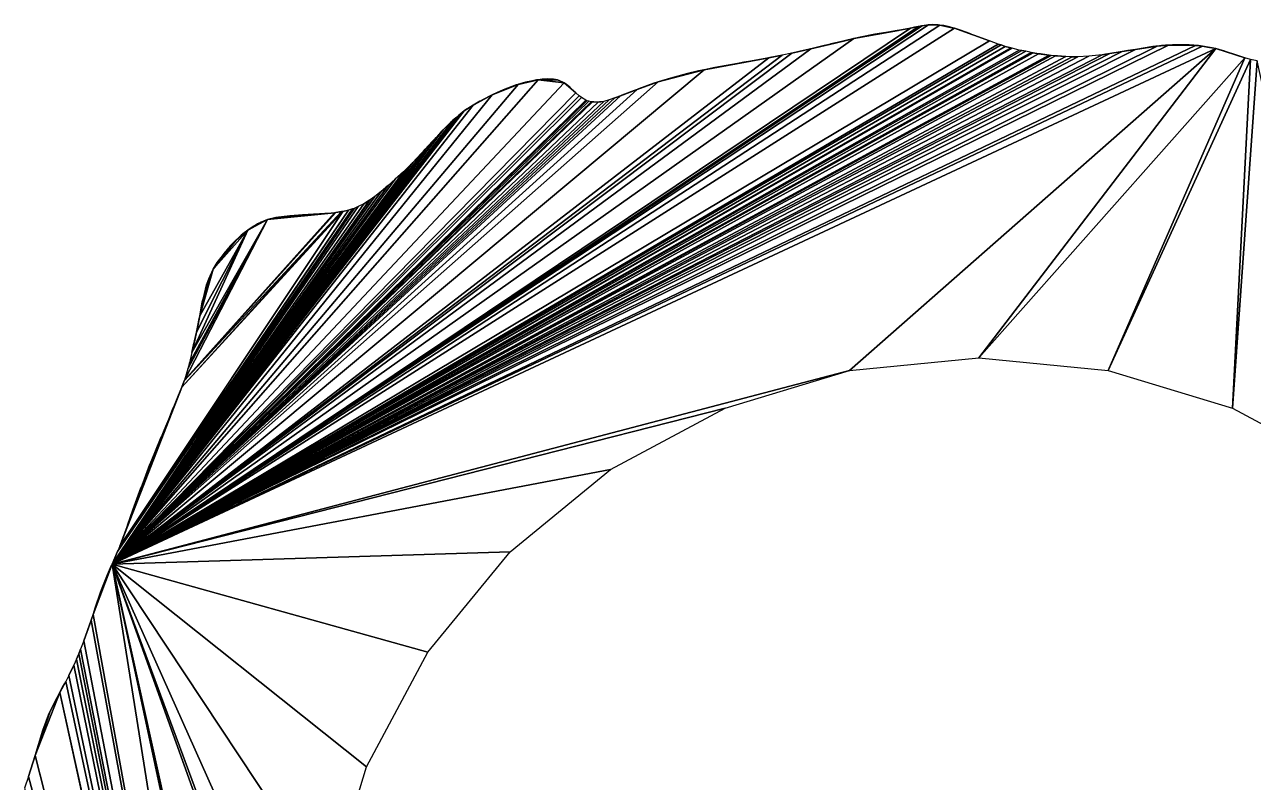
# Model space of a CAD drawing. Extents: x -96 to 96, y -96 to 93.
# Drawn here: x -89.3 to 25.7, y 22.3 to 93.2 of the extents above; entities that cross this region are included whole.
import ezdxf

# ---------------------------------------------------------------- set-up
doc = ezdxf.new("R2010")
doc.units = 0

msp = doc.modelspace()

# ---------------------------------------------------------------- linework, layer by layer
for points in [[(-4.7, 93.14, 94), (-5.29, 93.06, 94), (-81.09, 42.69, 94)], [(-3.66, 93.12, 94), (-4.7, 93.14, 94), (-81.09, 42.69, 94)], [(-4.7, 93.14, 94), (-4.83, 93.13, 94), (-5.29, 93.06, 94)], [(-3.79, 93.14, 94), (-4.31, 93.17, 94), (-4.7, 93.14, 94)], [(-3.66, 93.12, 94), (-3.79, 93.14, 94), (-4.7, 93.14, 94)], [(-2.27, 92.82, 94), (-3.66, 93.12, 94), (-81.09, 42.69, 94)], [(-5.29, 93.06, 94), (-5.63, 92.99, 94), (-81.09, 42.69, 94)], [(-5.63, 92.99, 94), (-6.4, 92.83, 94), (-81.09, 42.69, 94)], [(-6.4, 92.83, 94), (-11.68, 91.86, 94), (-81.09, 42.69, 94)], [(1, 91.64, 94), (-2.27, 92.82, 94), (-81.09, 42.69, 94)], [(-6.4, 92.83, 94), (-7.51, 92.63, 94), (-11.68, 91.86, 94)], [(-7.51, 92.63, 94), (-8.51, 92.45, 94), (-11.68, 91.86, 94)], [(-8.51, 92.45, 94), (-9.09, 92.36, 94), (-11.68, 91.86, 94)], [(-9.09, 92.36, 94), (-9.72, 92.26, 94), (-11.68, 91.86, 94)], [(-9.72, 92.26, 94), (-10.05, 92.2, 94), (-11.68, 91.86, 94)], [(-9.09, 92.36, 94), (-9.37, 92.32, 94), (-9.72, 92.26, 94)], [(-7.51, 92.63, 94), (-7.63, 92.62, 94), (-8.51, 92.45, 94)], [(-7.63, 92.62, 94), (-8.42, 92.47, 94), (-8.51, 92.45, 94)], [(-5.63, 92.99, 94), (-6.01, 92.92, 94), (-6.4, 92.83, 94)], [(-5.29, 93.06, 94), (-5.36, 93.05, 94), (-5.63, 92.99, 94)], [(-2.75, 92.95, 94), (-3.27, 93.07, 94), (-3.66, 93.12, 94)], [(-2.36, 92.85, 94), (-2.75, 92.95, 94), (-3.66, 93.12, 94)], [(-2.27, 92.82, 94), (-2.36, 92.85, 94), (-3.66, 93.12, 94)], [(-0.85, 92.34, 94), (-1.7, 92.64, 94), (-2.27, 92.82, 94)], [(-0.64, 92.25, 94), (-0.85, 92.34, 94), (-2.27, 92.82, 94)], [(1, 91.64, 94), (-0.64, 92.25, 94), (-2.27, 92.82, 94)], [(-11.68, 91.86, 94), (-15.71, 90.9, 94), (-81.09, 42.69, 94)], [(1.82, 91.35, 94), (1, 91.64, 94), (-81.09, 42.69, 94)], [(2.08, 91.26, 94), (1.82, 91.35, 94), (-81.09, 42.69, 94)], [(2.47, 91.13, 94), (2.08, 91.26, 94), (-81.09, 42.69, 94)], [(17.75, 91.25, 94), (16.7, 91.16, 94), (-81.09, 42.69, 94)], [(20.29, 91.21, 94), (17.75, 91.25, 94), (-81.09, 42.69, 94)], [(20.92, 91.14, 94), (20.29, 91.21, 94), (-81.09, 42.69, 94)], [(16.7, 91.16, 94), (14.67, 90.84, 94), (-81.09, 42.69, 94)], [(22.17, 90.94, 94), (20.92, 91.14, 94), (-81.09, 42.69, 94)], [(2.99, 90.98, 94), (2.47, 91.13, 94), (-81.09, 42.69, 94)], [(3.12, 90.95, 94), (2.99, 90.98, 94), (-81.09, 42.69, 94)], [(3.78, 90.79, 94), (3.12, 90.95, 94), (-81.09, 42.69, 94)], [(22.17, 90.94, 94), (-81.09, 42.69, 94), (-12.1, 60.81, 94)], [(-15.71, 90.9, 94), (-17.49, 90.5, 94), (-81.09, 42.69, 94)], [(14.67, 90.84, 94), (13.43, 90.64, 94), (-81.09, 42.69, 94)], [(-15.71, 90.9, 94), (-16.73, 90.68, 94), (-17.49, 90.5, 94)], [(-11.68, 91.86, 94), (-13.97, 91.32, 94), (-15.71, 90.9, 94)], [(-13.97, 91.32, 94), (-14.47, 91.21, 94), (-15.71, 90.9, 94)], [(-11.68, 91.86, 94), (-12.55, 91.66, 94), (-13.97, 91.32, 94)], [(-12.55, 91.66, 94), (-13.84, 91.36, 94), (-13.97, 91.32, 94)], [(-11.68, 91.86, 94), (-12.48, 91.68, 94), (-12.55, 91.66, 94)], [(22.17, 90.94, 94), (-12.1, 60.81, 94), (0, 62, 94)], [(24.88, 90.06, 94), (22.17, 90.94, 94), (0, 62, 94)], [(2.08, 91.26, 94), (2.03, 91.28, 94), (1.82, 91.35, 94)], [(2.47, 91.13, 94), (2.31, 91.19, 94), (2.08, 91.26, 94)], [(2.99, 90.98, 94), (2.87, 91.02, 94), (2.47, 91.13, 94)], [(14.67, 90.84, 94), (13.95, 90.74, 94), (13.43, 90.64, 94)], [(16.7, 91.16, 94), (16.56, 91.15, 94), (14.67, 90.84, 94)], [(16.56, 91.15, 94), (16.29, 91.11, 94), (14.67, 90.84, 94)], [(17.75, 91.25, 94), (17.46, 91.24, 94), (16.7, 91.16, 94)], [(17.46, 91.24, 94), (17.08, 91.2, 94), (16.7, 91.16, 94)], [(17.75, 91.25, 94), (17.61, 91.25, 94), (17.46, 91.24, 94)], [(18.26, 91.27, 94), (18.13, 91.28, 94), (17.75, 91.25, 94)], [(18.78, 91.28, 94), (18.26, 91.27, 94), (17.75, 91.25, 94)], [(19.69, 91.26, 94), (18.78, 91.28, 94), (17.75, 91.25, 94)], [(20.29, 91.21, 94), (19.69, 91.26, 94), (17.75, 91.25, 94)], [(18.78, 91.28, 94), (18.65, 91.29, 94), (18.26, 91.27, 94)], [(19.56, 91.27, 94), (19.17, 91.29, 94), (18.78, 91.28, 94)], [(19.69, 91.26, 94), (19.56, 91.27, 94), (18.78, 91.28, 94)], [(20.29, 91.21, 94), (20.13, 91.23, 94), (19.69, 91.26, 94)], [(20.74, 91.17, 94), (20.56, 91.2, 94), (20.29, 91.21, 94)], [(20.92, 91.14, 94), (20.74, 91.17, 94), (20.29, 91.21, 94)], [(21.39, 91.07, 94), (21.26, 91.1, 94), (20.92, 91.14, 94)], [(22.17, 90.94, 94), (21.39, 91.07, 94), (20.92, 91.14, 94)], [(22.17, 90.94, 94), (21.78, 91.01, 94), (21.39, 91.07, 94)], [(23.18, 90.63, 94), (23.02, 90.69, 94), (22.17, 90.94, 94)], [(23.35, 90.57, 94), (23.18, 90.63, 94), (22.17, 90.94, 94)], [(23.87, 90.39, 94), (23.35, 90.57, 94), (22.17, 90.94, 94)], [(24.88, 90.06, 94), (23.87, 90.39, 94), (22.17, 90.94, 94)], [(4.04, 90.73, 94), (3.78, 90.79, 94), (-81.09, 42.69, 94)], [(4.39, 90.67, 94), (4.04, 90.73, 94), (-81.09, 42.69, 94)], [(4.89, 90.55, 94), (4.39, 90.67, 94), (-81.09, 42.69, 94)], [(13.43, 90.64, 94), (12.25, 90.45, 94), (-81.09, 42.69, 94)], [(5.08, 90.52, 94), (4.89, 90.55, 94), (-81.09, 42.69, 94)], [(5.6, 90.44, 94), (5.08, 90.52, 94), (-81.09, 42.69, 94)], [(-17.49, 90.5, 94), (-18.4, 90.3, 94), (-81.09, 42.69, 94)], [(12.25, 90.45, 94), (11.54, 90.34, 94), (-81.09, 42.69, 94)], [(6.58, 90.3, 94), (5.6, 90.44, 94), (-81.09, 42.69, 94)], [(11.54, 90.34, 94), (10.3, 90.2, 94), (-81.09, 42.69, 94)], [(-18.4, 90.3, 94), (-19.64, 90.06, 94), (-81.09, 42.69, 94)], [(6.78, 90.28, 94), (6.58, 90.3, 94), (-81.09, 42.69, 94)], [(7.17, 90.25, 94), (6.78, 90.28, 94), (-81.09, 42.69, 94)], [(8.15, 90.18, 94), (7.17, 90.25, 94), (-81.09, 42.69, 94)], [(10.3, 90.2, 94), (9.26, 90.16, 94), (-81.09, 42.69, 94)], [(8.73, 90.16, 94), (8.15, 90.18, 94), (-81.09, 42.69, 94)], [(9.26, 90.16, 94), (8.73, 90.16, 94), (-81.09, 42.69, 94)], [(-19.64, 90.06, 94), (-25.71, 88.94, 94), (-81.09, 42.69, 94)], [(-19.64, 90.06, 94), (-20.52, 89.89, 94), (-25.71, 88.94, 94)], [(-20.52, 89.89, 94), (-21.54, 89.72, 94), (-25.71, 88.94, 94)], [(-21.54, 89.72, 94), (-22.58, 89.54, 94), (-25.71, 88.94, 94)], [(-21.54, 89.72, 94), (-21.99, 89.65, 94), (-22.58, 89.54, 94)], [(-18.4, 90.3, 94), (-19.54, 90.08, 94), (-19.64, 90.06, 94)], [(24.88, 90.06, 94), (0, 62, 94), (12.1, 60.81, 94)], [(4.39, 90.67, 94), (4.21, 90.71, 94), (4.04, 90.73, 94)], [(5.6, 90.44, 94), (5.24, 90.5, 94), (5.08, 90.52, 94)], [(6.58, 90.3, 94), (5.76, 90.42, 94), (5.6, 90.44, 94)], [(6.78, 90.28, 94), (6.65, 90.29, 94), (6.58, 90.3, 94)], [(6.78, 90.28, 94), (6.69, 90.29, 94), (6.65, 90.29, 94)], [(8.15, 90.18, 94), (7.35, 90.24, 94), (7.17, 90.25, 94)], [(9.26, 90.16, 94), (9.12, 90.16, 94), (8.73, 90.16, 94)], [(12.25, 90.45, 94), (11.87, 90.4, 94), (11.54, 90.34, 94)], [(25.43, 89.91, 94), (24.88, 90.06, 94), (12.1, 60.81, 94)], [(25.43, 89.91, 94), (12.1, 60.81, 94), (23.73, 57.28, 94)], [(13.43, 90.64, 94), (13.04, 90.58, 94), (12.25, 90.45, 94)], [(13.95, 90.74, 94), (13.83, 90.72, 94), (13.43, 90.64, 94)], [(23.87, 90.39, 94), (23.73, 90.44, 94), (23.35, 90.57, 94)], [(26.04, 89.79, 94), (25.43, 89.91, 94), (23.73, 57.28, 94)], [(26.04, 89.79, 94), (23.73, 57.28, 94), (34.45, 51.55, 94)], [(24.88, 90.06, 94), (24.58, 90.16, 94), (23.87, 90.39, 94)], [(-25.71, 88.94, 94), (-30, 87.82, 94), (-81.09, 42.69, 94)], [(-25.71, 88.94, 94), (-27.27, 88.6, 94), (-30, 87.82, 94)], [(-27.27, 88.6, 94), (-28.84, 88.17, 94), (-30, 87.82, 94)], [(-25.71, 88.94, 94), (-26.23, 88.84, 94), (-27.27, 88.6, 94)], [(-22.58, 89.54, 94), (-24.71, 89.16, 94), (-25.71, 88.94, 94)], [(-41.23, 88.01, 94), (-43.11, 87.58, 94), (-81.09, 42.69, 94)], [(-38.81, 87.72, 94), (-41.23, 88.01, 94), (-81.09, 42.69, 94)], [(-30, 87.82, 94), (-31.97, 87.11, 94), (-81.09, 42.69, 94)], [(-37.72, 86.77, 94), (-38.81, 87.72, 94), (-81.09, 42.69, 94)], [(-43.11, 87.58, 94), (-45.54, 86.61, 94), (-81.09, 42.69, 94)], [(-43.11, 87.58, 94), (-43.28, 87.53, 94), (-45.54, 86.61, 94)], [(-43.28, 87.53, 94), (-44.5, 87.08, 94), (-45.54, 86.61, 94)], [(-43.28, 87.53, 94), (-43.59, 87.42, 94), (-44.5, 87.08, 94)], [(-43.13, 87.58, 94), (-43.14, 87.57, 94), (-43.28, 87.53, 94)], [(-43.11, 87.58, 94), (-43.13, 87.58, 94), (-43.28, 87.53, 94)], [(-41.23, 88.01, 94), (-41.75, 87.9, 94), (-43.11, 87.58, 94)], [(-41.75, 87.9, 94), (-42.41, 87.77, 94), (-43.11, 87.58, 94)], [(-42.41, 87.77, 94), (-43.07, 87.59, 94), (-43.11, 87.58, 94)], [(-41.23, 88.01, 94), (-41.37, 87.99, 94), (-41.75, 87.9, 94)], [(-40.32, 88.08, 94), (-40.85, 88.06, 94), (-41.23, 88.01, 94)], [(-40.23, 88.07, 94), (-40.32, 88.08, 94), (-41.23, 88.01, 94)], [(-39.41, 87.99, 94), (-40.23, 88.07, 94), (-41.23, 88.01, 94)], [(-38.81, 87.72, 94), (-39.41, 87.99, 94), (-41.23, 88.01, 94)], [(-39.41, 87.99, 94), (-39.8, 88.07, 94), (-40.23, 88.07, 94)], [(-38.81, 87.72, 94), (-39.28, 87.94, 94), (-39.41, 87.99, 94)], [(-38.58, 87.57, 94), (-38.76, 87.69, 94), (-38.81, 87.72, 94)], [(-38.45, 87.46, 94), (-38.58, 87.57, 94), (-38.81, 87.72, 94)], [(-38.25, 87.28, 94), (-38.45, 87.46, 94), (-38.81, 87.72, 94)], [(-37.72, 86.77, 94), (-38.25, 87.28, 94), (-38.81, 87.72, 94)], [(-38.25, 87.28, 94), (-38.37, 87.4, 94), (-38.45, 87.46, 94)], [(-30, 87.82, 94), (-30.41, 87.69, 94), (-31.97, 87.11, 94)], [(-30.41, 87.69, 94), (-31.84, 87.17, 94), (-31.97, 87.11, 94)], [(-31.97, 87.11, 94), (-33.53, 86.5, 94), (-81.09, 42.69, 94)], [(-37.38, 86.49, 94), (-37.72, 86.77, 94), (-81.09, 42.69, 94)], [(-45.54, 86.61, 94), (-47.3, 85.62, 94), (-81.09, 42.69, 94)], [(-33.53, 86.5, 94), (-34.06, 86.31, 94), (-81.09, 42.69, 94)], [(-37.19, 86.36, 94), (-37.38, 86.49, 94), (-81.09, 42.69, 94)], [(-36.76, 86.1, 94), (-37.19, 86.36, 94), (-81.09, 42.69, 94)], [(-34.06, 86.31, 94), (-34.58, 86.13, 94), (-81.09, 42.69, 94)], [(-45.54, 86.61, 94), (-46.67, 86.01, 94), (-47.3, 85.62, 94)], [(-45.54, 86.61, 94), (-46.45, 86.14, 94), (-46.67, 86.01, 94)], [(-44.5, 87.08, 94), (-45.07, 86.83, 94), (-45.54, 86.61, 94)], [(-33.53, 86.5, 94), (-33.93, 86.36, 94), (-34.06, 86.31, 94)], [(-31.97, 87.11, 94), (-32.24, 87.01, 94), (-33.53, 86.5, 94)], [(-32.24, 87.01, 94), (-33.39, 86.56, 94), (-33.53, 86.5, 94)], [(-34.58, 86.13, 94), (-35.1, 85.97, 94), (-81.09, 42.69, 94)], [(-36.67, 86.05, 94), (-36.76, 86.1, 94), (-81.09, 42.69, 94)], [(-36.49, 86, 94), (-36.67, 86.05, 94), (-81.09, 42.69, 94)], [(-36.28, 85.95, 94), (-36.49, 86, 94), (-81.09, 42.69, 94)], [(-35.1, 85.97, 94), (-35.63, 85.91, 94), (-81.09, 42.69, 94)], [(-36.15, 85.93, 94), (-36.28, 85.95, 94), (-81.09, 42.69, 94)], [(-35.63, 85.91, 94), (-36.15, 85.93, 94), (-81.09, 42.69, 94)], [(-47.3, 85.62, 94), (-48.15, 85.09, 94), (-81.09, 42.69, 94)], [(-48.15, 85.09, 94), (-48.52, 84.79, 94), (-81.09, 42.69, 94)], [(-48.15, 85.09, 94), (-48.33, 84.96, 94), (-48.52, 84.79, 94)], [(-47.3, 85.62, 94), (-47.49, 85.51, 94), (-48.15, 85.09, 94)], [(-47.49, 85.51, 94), (-48.02, 85.18, 94), (-48.15, 85.09, 94)], [(-46.68, 86.01, 94), (-46.69, 86, 94), (-47.3, 85.62, 94)], [(-46.67, 86.01, 94), (-46.68, 86.01, 94), (-47.3, 85.62, 94)], [(-35.63, 85.91, 94), (-36.01, 85.93, 94), (-36.15, 85.93, 94)], [(-35.1, 85.97, 94), (-35.49, 85.94, 94), (-35.63, 85.91, 94)], [(-48.52, 84.79, 94), (-48.83, 84.52, 94), (-81.09, 42.69, 94)], [(-48.83, 84.52, 94), (-49.26, 84.16, 94), (-81.09, 42.69, 94)], [(-49.26, 84.16, 94), (-50.11, 83.33, 94), (-81.09, 42.69, 94)], [(-49.26, 84.16, 94), (-49.4, 84.03, 94), (-50.11, 83.33, 94)], [(-49.4, 84.03, 94), (-49.73, 83.71, 94), (-50.11, 83.33, 94)], [(-48.83, 84.52, 94), (-49.2, 84.22, 94), (-49.26, 84.16, 94)], [(-48.52, 84.79, 94), (-48.68, 84.66, 94), (-48.83, 84.52, 94)], [(-50.11, 83.33, 94), (-50.36, 83.03, 94), (-81.09, 42.69, 94)], [(-50.36, 83.03, 94), (-50.77, 82.62, 94), (-81.09, 42.69, 94)], [(-50.36, 83.03, 94), (-50.46, 82.93, 94), (-50.77, 82.62, 94)], [(-50.46, 82.93, 94), (-50.55, 82.86, 94), (-50.77, 82.62, 94)], [(-50.11, 83.33, 94), (-50.23, 83.2, 94), (-50.36, 83.03, 94)], [(-50.23, 83.2, 94), (-50.25, 83.17, 94), (-50.36, 83.03, 94)], [(-50.77, 82.62, 94), (-51.8, 81.5, 94), (-81.09, 42.69, 94)], [(-50.77, 82.62, 94), (-51.46, 81.89, 94), (-51.8, 81.5, 94)], [(-51.46, 81.89, 94), (-51.52, 81.83, 94), (-51.8, 81.5, 94)], [(-50.77, 82.62, 94), (-51.14, 82.24, 94), (-51.46, 81.89, 94)], [(-51.8, 81.5, 94), (-52.97, 80.26, 94), (-81.09, 42.69, 94)], [(-51.8, 81.5, 94), (-52, 81.31, 94), (-52.97, 80.26, 94)], [(-52.97, 80.26, 94), (-53.11, 80.12, 94), (-81.09, 42.69, 94)], [(-53.11, 80.12, 94), (-53.84, 79.4, 94), (-81.09, 42.69, 94)], [(-53.84, 79.4, 94), (-54.6, 78.7, 94), (-81.09, 42.69, 94)], [(-54.6, 78.7, 94), (-55.27, 78.11, 94), (-81.09, 42.69, 94)], [(-54.6, 78.7, 94), (-55.18, 78.19, 94), (-55.27, 78.11, 94)], [(-55.27, 78.11, 94), (-55.93, 77.54, 94), (-81.09, 42.69, 94)], [(-55.93, 77.54, 94), (-56.51, 77.1, 94), (-81.09, 42.69, 94)], [(-56.51, 77.1, 94), (-56.96, 76.77, 94), (-81.09, 42.69, 94)], [(-55.27, 78.11, 94), (-55.44, 77.98, 94), (-55.93, 77.54, 94)], [(-56.96, 76.77, 94), (-57.02, 76.73, 94), (-81.09, 42.69, 94)], [(-57.02, 76.73, 94), (-57.55, 76.41, 94), (-81.09, 42.69, 94)], [(-57.55, 76.41, 94), (-58.07, 76.15, 94), (-81.09, 42.69, 94)], [(-58.07, 76.15, 94), (-58.46, 75.98, 94), (-81.09, 42.69, 94)], [(-58.46, 75.98, 94), (-58.59, 75.94, 94), (-81.09, 42.69, 94)], [(-58.59, 75.94, 94), (-80.59, 43.87, 94), (-81.09, 42.69, 94)], [(-58.59, 75.94, 94), (-58.98, 75.82, 94), (-80.59, 43.87, 94)], [(-57.02, 76.73, 94), (-57.16, 76.65, 94), (-57.55, 76.41, 94)], [(-58.98, 75.82, 94), (-80.38, 44.38, 94), (-80.59, 43.87, 94)], [(-58.98, 75.82, 94), (-59.5, 75.69, 94), (-80.38, 44.38, 94)], [(-59.5, 75.69, 94), (-74.57, 59.26, 94), (-80.38, 44.38, 94)], [(-59.5, 75.69, 94), (-59.63, 75.67, 94), (-74.57, 59.26, 94)], [(-59.63, 75.67, 94), (-74.36, 59.83, 94), (-74.57, 59.26, 94)], [(-59.63, 75.67, 94), (-60.16, 75.59, 94), (-74.36, 59.83, 94)], [(-60.16, 75.59, 94), (-74.33, 59.91, 94), (-74.36, 59.83, 94)], [(-60.16, 75.59, 94), (-60.29, 75.57, 94), (-74.33, 59.91, 94)], [(-60.29, 75.57, 94), (-66.55, 74.93, 94), (-74.33, 59.91, 94)], [(-66.55, 74.93, 94), (-74.01, 60.96, 94), (-74.33, 59.91, 94)], [(-66.55, 74.93, 94), (-73.86, 61.54, 94), (-74.01, 60.96, 94)], [(-66.55, 74.93, 94), (-73.62, 62.51, 94), (-73.86, 61.54, 94)], [(-66.55, 74.93, 94), (-68.4, 73.93, 94), (-73.62, 62.51, 94)], [(-66.55, 74.93, 94), (-67.15, 74.68, 94), (-68.4, 73.93, 94)], [(-66.55, 74.93, 94), (-66.94, 74.79, 94), (-67.15, 74.68, 94)], [(-60.29, 75.57, 94), (-60.95, 75.51, 94), (-66.55, 74.93, 94)], [(-60.95, 75.51, 94), (-63.67, 75.33, 94), (-66.55, 74.93, 94)], [(-63.67, 75.33, 94), (-65.76, 75.12, 94), (-66.55, 74.93, 94)], [(-65.76, 75.12, 94), (-66.28, 75, 94), (-66.55, 74.93, 94)], [(-66.28, 75, 94), (-66.42, 74.97, 94), (-66.55, 74.93, 94)], [(-65.76, 75.12, 94), (-65.9, 75.1, 94), (-66.28, 75, 94)], [(-63.67, 75.33, 94), (-64.47, 75.28, 94), (-65.76, 75.12, 94)], [(-64.47, 75.28, 94), (-65.37, 75.17, 94), (-65.76, 75.12, 94)], [(-63.67, 75.33, 94), (-64.06, 75.31, 94), (-64.47, 75.28, 94)], [(-60.95, 75.51, 94), (-62.18, 75.43, 94), (-63.67, 75.33, 94)], [(-62.24, 75.43, 94), (-63.29, 75.37, 94), (-63.67, 75.33, 94)], [(-62.18, 75.43, 94), (-62.24, 75.43, 94), (-63.67, 75.33, 94)], [(-60.95, 75.51, 94), (-61.2, 75.5, 94), (-62.18, 75.43, 94)], [(-59.63, 75.67, 94), (-59.77, 75.65, 94), (-60.16, 75.59, 94)], [(-58.98, 75.82, 94), (-59.11, 75.79, 94), (-59.5, 75.69, 94)], [(-68.4, 73.93, 94), (-73.19, 64.41, 94), (-73.62, 62.51, 94)], [(-68.4, 73.93, 94), (-72.9, 65.91, 94), (-73.19, 64.41, 94)], [(-68.4, 73.93, 94), (-71.63, 70.29, 94), (-72.9, 65.91, 94)], [(-68.4, 73.93, 94), (-69.5, 73, 94), (-71.63, 70.29, 94)], [(-68.4, 73.93, 94), (-68.85, 73.59, 94), (-69.5, 73, 94)], [(-67.15, 74.68, 94), (-67.34, 74.6, 94), (-68.4, 73.93, 94)], [(-67.34, 74.6, 94), (-67.61, 74.45, 94), (-68.4, 73.93, 94)], [(-67.61, 74.45, 94), (-67.98, 74.22, 94), (-68.4, 73.93, 94)], [(-67.98, 74.22, 94), (-68.3, 74, 94), (-68.4, 73.93, 94)], [(-67.34, 74.6, 94), (-67.48, 74.54, 94), (-67.61, 74.45, 94)], [(-69.5, 73, 94), (-70.18, 72.29, 94), (-71.63, 70.29, 94)], [(-69.5, 73, 94), (-69.55, 72.96, 94), (-70.18, 72.29, 94)], [(-69.55, 72.96, 94), (-70.07, 72.44, 94), (-70.18, 72.29, 94)], [(-68.85, 73.59, 94), (-69.02, 73.46, 94), (-69.5, 73, 94)], [(-70.18, 72.29, 94), (-71.27, 70.92, 94), (-71.63, 70.29, 94)], [(-70.18, 72.29, 94), (-70.56, 71.88, 94), (-71.27, 70.92, 94)], [(-71.63, 70.29, 94), (-72.55, 67.61, 94), (-72.9, 65.91, 94)], [(-71.63, 70.29, 94), (-72.26, 68.81, 94), (-72.55, 67.61, 94)], [(-71.63, 70.29, 94), (-72.04, 69.38, 94), (-72.26, 68.81, 94)], [(-71.63, 70.29, 94), (-71.76, 70.02, 94), (-72.04, 69.38, 94)], [(-71.27, 70.92, 94), (-71.3, 70.87, 94), (-71.63, 70.29, 94)], [(-72.04, 69.38, 94), (-72.09, 69.25, 94), (-72.26, 68.81, 94)], [(-72.26, 68.81, 94), (-72.3, 68.65, 94), (-72.55, 67.61, 94)], [(-72.55, 67.61, 94), (-72.67, 67.22, 94), (-72.9, 65.91, 94)], [(-72.67, 67.22, 94), (-72.69, 67.09, 94), (-72.9, 65.91, 94)], [(-72.55, 67.61, 94), (-72.65, 67.27, 94), (-72.67, 67.22, 94)], [(-72.9, 65.91, 94), (-73.12, 64.8, 94), (-73.19, 64.41, 94)], [(-72.9, 65.91, 94), (-72.99, 65.52, 94), (-73.12, 64.8, 94)], [(-72.9, 65.91, 94), (-72.96, 65.65, 94), (-72.99, 65.52, 94)], [(-73.19, 64.41, 94), (-73.37, 63.65, 94), (-73.62, 62.51, 94)], [(-73.12, 64.8, 94), (-73.12, 64.79, 94), (-73.19, 64.41, 94)], [(-72.99, 65.52, 94), (-73.02, 65.39, 94), (-73.12, 64.8, 94)], [(-73.37, 63.65, 94), (-73.44, 63.36, 94), (-73.62, 62.51, 94)], [(-73.44, 63.36, 94), (-73.56, 62.83, 94), (-73.62, 62.51, 94)], [(-81.09, 42.69, 94), (-23.73, 57.28, 94), (-12.1, 60.81, 94)], [(-74.36, 59.83, 94), (-74.51, 59.44, 94), (-74.57, 59.26, 94)], [(-74.57, 59.26, 94), (-74.93, 58.34, 94), (-80.38, 44.38, 94)], [(-74.57, 59.26, 94), (-74.77, 58.76, 94), (-74.93, 58.34, 94)], [(-74.93, 58.34, 94), (-75.79, 56.26, 94), (-80.38, 44.38, 94)], [(-74.93, 58.34, 94), (-75.22, 57.63, 94), (-75.79, 56.26, 94)], [(-75.22, 57.63, 94), (-75.39, 57.3, 94), (-75.79, 56.26, 94)], [(-75.22, 57.63, 94), (-75.36, 57.36, 94), (-75.39, 57.3, 94)], [(-74.93, 58.34, 94), (-75.16, 57.79, 94), (-75.22, 57.63, 94)], [(-74.93, 58.34, 94), (-75.1, 57.96, 94), (-75.16, 57.79, 94)], [(-81.09, 42.69, 94), (-34.45, 51.55, 94), (-23.73, 57.28, 94)], [(-75.39, 57.3, 94), (-75.4, 57.26, 94), (-75.79, 56.26, 94)], [(-75.4, 57.26, 94), (-75.67, 56.57, 94), (-75.79, 56.26, 94)], [(-75.79, 56.26, 94), (-76.29, 55.06, 94), (-80.38, 44.38, 94)], [(-75.79, 56.26, 94), (-75.81, 56.21, 94), (-76.29, 55.06, 94)], [(-75.81, 56.21, 94), (-76.02, 55.76, 94), (-76.29, 55.06, 94)], [(-76.02, 55.76, 94), (-76.28, 55.11, 94), (-76.29, 55.06, 94)], [(-76.29, 55.06, 94), (-79.9, 45.64, 94), (-80.38, 44.38, 94)], [(-76.29, 55.06, 94), (-76.33, 54.98, 94), (-79.9, 45.64, 94)], [(-76.33, 54.98, 94), (-77.09, 53.13, 94), (-79.9, 45.64, 94)], [(-76.33, 54.98, 94), (-76.49, 54.61, 94), (-77.09, 53.13, 94)], [(-76.49, 54.61, 94), (-76.51, 54.55, 94), (-77.09, 53.13, 94)], [(-76.51, 54.55, 94), (-76.9, 53.62, 94), (-77.09, 53.13, 94)], [(-77.09, 53.13, 94), (-77.52, 52.09, 94), (-79.9, 45.64, 94)], [(-77.09, 53.13, 94), (-77.14, 52.99, 94), (-77.52, 52.09, 94)], [(-77.14, 52.99, 94), (-77.23, 52.8, 94), (-77.52, 52.09, 94)], [(-77.52, 52.09, 94), (-79.65, 46.34, 94), (-79.9, 45.64, 94)], [(-77.52, 52.09, 94), (-78.2, 50.34, 94), (-79.65, 46.34, 94)], [(-77.52, 52.09, 94), (-77.55, 52.04, 94), (-78.2, 50.34, 94)], [(-77.55, 52.04, 94), (-77.78, 51.44, 94), (-78.2, 50.34, 94)], [(-77.23, 52.8, 94), (-77.33, 52.61, 94), (-77.52, 52.09, 94)], [(-81.09, 42.69, 94), (-43.84, 43.84, 94), (-34.45, 51.55, 94)], [(-77.78, 51.44, 94), (-77.98, 50.95, 94), (-78.2, 50.34, 94)], [(-78.2, 50.34, 94), (-79.15, 47.78, 94), (-79.65, 46.34, 94)], [(-78.2, 50.34, 94), (-78.9, 48.47, 94), (-79.15, 47.78, 94)], [(-78.2, 50.34, 94), (-78.4, 49.83, 94), (-78.9, 48.47, 94)], [(-78.4, 49.83, 94), (-78.57, 49.4, 94), (-78.9, 48.47, 94)], [(-78.9, 48.47, 94), (-78.93, 48.39, 94), (-79.15, 47.78, 94)], [(-79.15, 47.78, 94), (-79.32, 47.31, 94), (-79.65, 46.34, 94)], [(-79.32, 47.31, 94), (-79.54, 46.72, 94), (-79.65, 46.34, 94)], [(-79.15, 47.78, 94), (-79.22, 47.59, 94), (-79.32, 47.31, 94)], [(-79.9, 45.64, 94), (-80.09, 45.18, 94), (-80.38, 44.38, 94)], [(-80.59, 43.87, 94), (-80.81, 43.38, 94), (-81.09, 42.69, 94)], [(-81.09, 42.69, 94), (-51.55, 34.45, 94), (-43.84, 43.84, 94)], [(-81.09, 42.69, 94), (-82.17, 40.06, 94), (-82.88, 37.99, 94)], [(-81.09, 42.69, 94), (-82.88, 37.99, 94), (-61.61, -79.79, 94)], [(-81.09, 42.69, 94), (-81.52, 41.72, 94), (-82.17, 40.06, 94)], [(-81.09, 42.69, 94), (-81.14, 42.6, 94), (-81.52, 41.72, 94)], [(-81.14, 42.6, 94), (-81.16, 42.56, 94), (-81.52, 41.72, 94)], [(-81.09, 42.69, 94), (-61.61, -79.79, 94), (-53.22, -87.6, 94)], [(-81.09, 42.69, 94), (-53.22, -87.6, 94), (-52.17, -88.1, 94)], [(-81.09, 42.69, 94), (-52.17, -88.1, 94), (-57.28, -23.73, 94)], [(-81.09, 42.69, 94), (-57.28, -23.73, 94), (-60.81, -12.1, 94)], [(-81.09, 42.69, 94), (-60.81, -12.1, 94), (-62, 0, 94)], [(-81.09, 42.69, 94), (-62, 0, 94), (-60.81, 12.1, 94)], [(-81.09, 42.69, 94), (-60.81, 12.1, 94), (-57.28, 23.73, 94)], [(-81.09, 42.69, 94), (-57.28, 23.73, 94), (-51.55, 34.45, 94)], [(-81.52, 41.72, 94), (-82.03, 40.47, 94), (-82.17, 40.06, 94)], [(-81.52, 41.72, 94), (-81.59, 41.56, 94), (-82.03, 40.47, 94)], [(-81.59, 41.56, 94), (-82, 40.56, 94), (-82.03, 40.47, 94)], [(-82.03, 40.47, 94), (-82.04, 40.43, 94), (-82.17, 40.06, 94)], [(-82.17, 40.06, 94), (-82.67, 38.62, 94), (-82.88, 37.99, 94)], [(-82.17, 40.06, 94), (-82.2, 39.99, 94), (-82.67, 38.62, 94)], [(-82.88, 37.99, 94), (-83.02, 37.6, 94), (-83.06, 37.45, 94)], [(-82.88, 37.99, 94), (-83.06, 37.45, 94), (-61.61, -79.79, 94)], [(-82.67, 38.62, 94), (-82.67, 38.61, 94), (-82.88, 37.99, 94)], [(-83.06, 37.45, 94), (-83.19, 37.09, 94), (-83.74, 35.52, 94)], [(-83.06, 37.45, 94), (-83.74, 35.52, 94), (-61.61, -79.79, 94)], [(-83.19, 37.09, 94), (-83.27, 36.88, 94), (-83.74, 35.52, 94)], [(-84.05, 34.73, 94), (-84.11, 34.61, 94), (-84.22, 34.32, 94)], [(-84.05, 34.73, 94), (-84.22, 34.32, 94), (-61.61, -79.79, 94)], [(-83.74, 35.52, 94), (-84.05, 34.73, 94), (-61.61, -79.79, 94)], [(-84.42, 33.82, 94), (-84.69, 33.24, 94), (-61.61, -79.79, 94)], [(-84.22, 34.32, 94), (-84.32, 34.08, 94), (-84.42, 33.82, 94)], [(-84.22, 34.32, 94), (-84.42, 33.82, 94), (-61.61, -79.79, 94)], [(-85.14, 32.29, 94), (-85.43, 31.73, 94), (-61.61, -79.79, 94)], [(-84.69, 33.24, 94), (-84.75, 33.11, 94), (-85.14, 32.29, 94)], [(-84.69, 33.24, 94), (-85.14, 32.29, 94), (-61.61, -79.79, 94)], [(-85.43, 31.73, 94), (-85.55, 31.52, 94), (-85.99, 30.69, 94)], [(-85.43, 31.73, 94), (-85.99, 30.69, 94), (-61.61, -79.79, 94)], [(-85.55, 31.52, 94), (-85.66, 31.33, 94), (-85.99, 30.69, 94)], [(-85.66, 31.33, 94), (-85.72, 31.21, 94), (-85.99, 30.69, 94)], [(-85.72, 31.21, 94), (-85.79, 31.09, 94), (-85.99, 30.69, 94)], [(-85.99, 30.69, 94), (-86.89, 28.93, 94), (-88.3, 24.81, 94)], [(-85.99, 30.69, 94), (-88.3, 24.81, 94), (-62.5, -76.55, 94)], [(-85.99, 30.69, 94), (-86.27, 30.2, 94), (-86.89, 28.93, 94)], [(-86.27, 30.2, 94), (-86.62, 29.51, 94), (-86.89, 28.93, 94)], [(-86.27, 30.2, 94), (-86.56, 29.64, 94), (-86.62, 29.51, 94)], [(-85.99, 30.69, 94), (-62.5, -76.55, 94), (-61.61, -79.79, 94)], [(-86.89, 28.93, 94), (-87.58, 27.17, 94), (-88.3, 24.81, 94)], [(-86.89, 28.93, 94), (-87.05, 28.6, 94), (-87.58, 27.17, 94)], [(-86.89, 28.93, 94), (-86.99, 28.74, 94), (-87.05, 28.6, 94)], [(-87.05, 28.6, 94), (-87.28, 28.05, 94), (-87.58, 27.17, 94)], [(-87.58, 27.17, 94), (-87.98, 25.9, 94), (-88.3, 24.81, 94)], [(-88.3, 24.81, 94), (-88.42, 24.43, 94), (-88.91, 22.82, 94)], [(-88.3, 24.81, 94), (-88.91, 22.82, 94), (-63.63, -72.18, 94)], [(-88.3, 24.81, 94), (-63.63, -72.18, 94), (-62.5, -76.55, 94)], [(-88.91, 22.82, 94), (-89.29, 21.73, 94), (-63.63, -72.18, 94)]]:
    msp.add_3dface(points)

doc.saveas('drawing.dxf')
